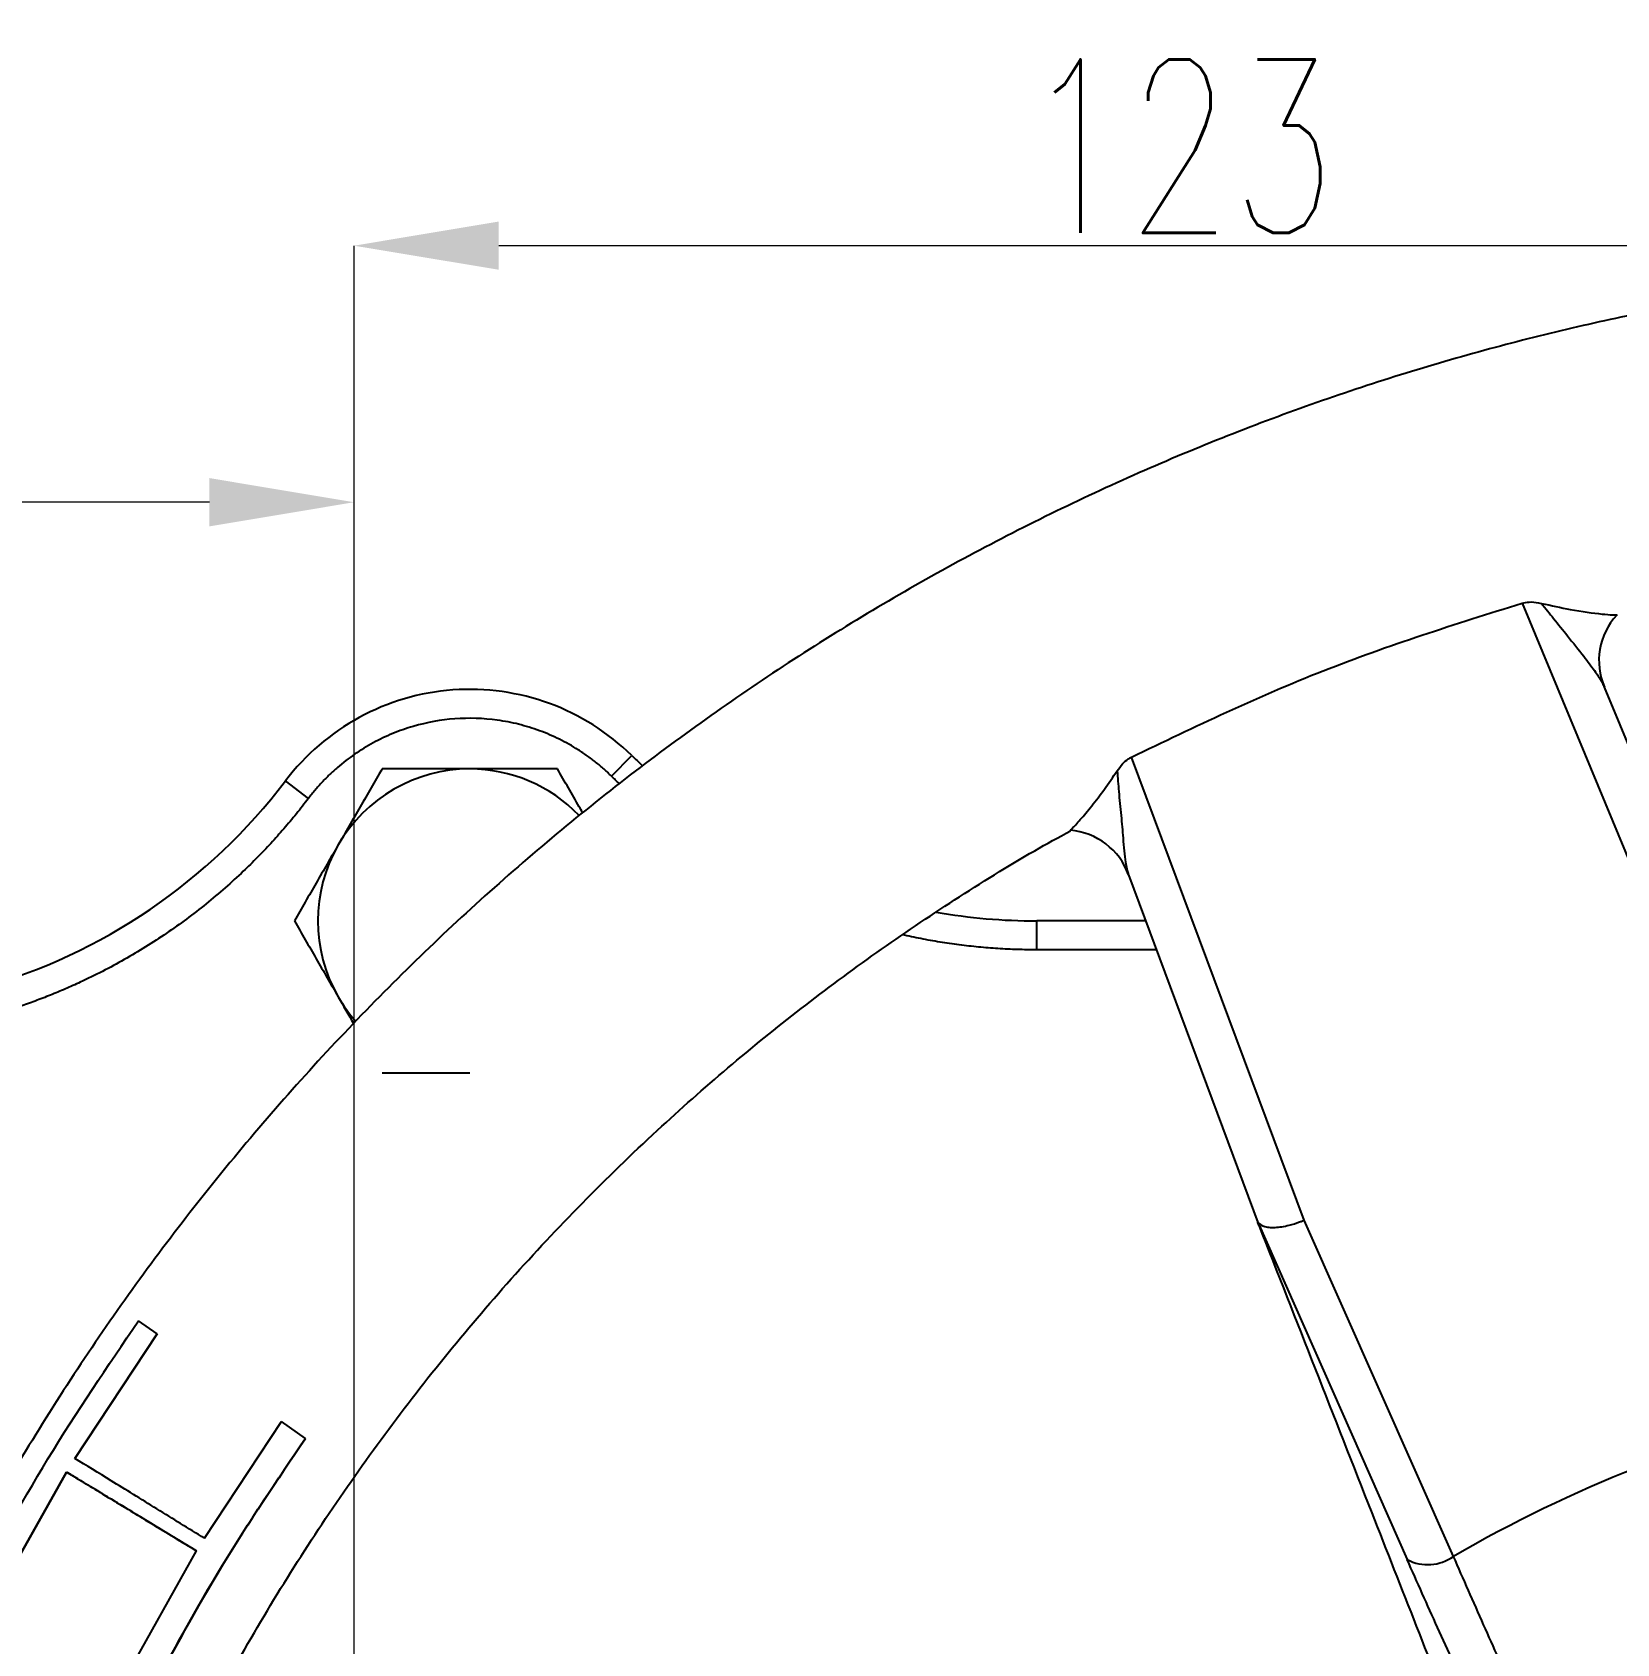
# Model space of a CAD drawing. Header units: millimetres. Extents: x 2003 to 4439, y 563 to 2285.
# Drawn here: x 2673.4 to 2782.9, y 982.2 to 1093.6 of the extents above; entities that cross this region are included whole.
import ezdxf

# ---------------------------------------------------------------- set-up
doc = ezdxf.new("R2010")
doc.units = ezdxf.units.MM
doc.layers.add('AM_5', color=3, linetype='Continuous', lineweight=25)
doc.styles.add('SLDTEXTSTYLE1', font='txt.shx', dxfattribs={"width": 0.7, "bigfont": 'gbcbig.shx'})
doc.dimstyles.new('SLDDIMSTYLE12$0', dxfattribs={"dimtxt": 12, "dimasz": 10, "dimexe": 0, "dimexo": 0.0625, "dimgap": 0.875, "dimtad": 1, "dimdec": 1, "dimlfac": 1.8, "dimrnd": 1e-09, "dimzin": 12, "dimdsep": 46, "dimtxsty": 'SLDTEXTSTYLE1', "dimcen": 0.09, "dimdle": 8.16, "dimclrd": 3, "dimclre": 3, "dimadec": 0, "dimazin": 3, "dimtfac": 1, "dimtdec": 1, "dimtofl": 0, "dimtmove": 0, "dimatfit": 3, "dimfxl": 0, "dimfrac": 2, "dimtolj": 1, "dimlwd": 5, "dimlwe": 5, "dimarcsym": 0})

# ---------------------------------------------------------------- blocks, each defined once
blk = doc.blocks.new('*D49')
at = {"layer": 'AM_5', "color": 3, "linetype": 'Continuous', "lineweight": 5, "transparency": 16777216}
for p, q in [((2695.62, 940.19), (2695.62, 1078.84)), ((2808.39, 1078.84), (2705.62, 1078.84))]:
    blk.add_line(p, q, dxfattribs=at)
at = {"layer": 'AM_5', "color": 3, "lineweight": 5, "transparency": 16777216}
blk.add_line((2818.39, 905.73), (2818.39, 1078.84), dxfattribs=at)
at = {"layer": 'AM_5', "color": 3, "transparency": 16777216}
for points in [[(2705.62, 1080.51), (2705.62, 1077.18), (2695.62, 1078.84)], [(2808.39, 1080.51), (2808.39, 1077.18), (2818.39, 1078.84)]]:
    blk.add_solid(points, dxfattribs=at)
at = {"layer": 'Defpoints', "color": 0, "transparency": 16777216}
for p in [(2695.62, 1078.84), (2695.62, 940.13), (2818.39, 905.66)]:
    blk.add_point(p, dxfattribs=at)
at = {"layer": 'AM_5', "color": 0, "transparency": 16777216, "insert": (2752.67, 1085.72), "char_height": 12, "attachment_point": 5, "style": 'SLDTEXTSTYLE1'}
blk.add_mtext('\\A1;123', dxfattribs=at)
blk = doc.blocks.new('*D52')
at = {"layer": 'AM_5', "color": 3, "linetype": 'Continuous', "lineweight": 5, "transparency": 16777216}
for p, q in [((2533.12, 882.74), (2533.12, 1061.11)), ((2685.62, 1061.11), (2543.12, 1061.11))]:
    blk.add_line(p, q, dxfattribs=at)
at = {"layer": 'AM_5', "color": 3, "lineweight": 5, "transparency": 16777216}
blk.add_line((2695.62, 939.44), (2695.62, 1061.11), dxfattribs=at)
at = {"layer": 'AM_5', "color": 3, "transparency": 16777216}
for points in [[(2543.12, 1062.78), (2543.12, 1059.44), (2533.12, 1061.11)], [(2685.62, 1062.78), (2685.62, 1059.44), (2695.62, 1061.11)]]:
    blk.add_solid(points, dxfattribs=at)
at = {"layer": 'Defpoints', "color": 0, "transparency": 16777216}
for p in [(2533.12, 1061.11), (2695.62, 939.37), (2533.12, 882.67)]:
    blk.add_point(p, dxfattribs=at)
at = {"layer": 'AM_5', "color": 0, "transparency": 16777216, "insert": (2605.6, 1067.99), "char_height": 12, "attachment_point": 5, "style": 'SLDTEXTSTYLE1'}
blk.add_mtext('\\A1;165', dxfattribs=at)

msp = doc.modelspace()

# ---------------------------------------------------------------- linework, layer by layer
at = {"color": 7, "linetype": 'Continuous', "lineweight": 25}
for p, q in [((2776.359, 1054.139), (2789.437, 1022.586)), ((2791.964, 1024.477), (2782.05, 1048.32)), ((2713.419, 1042.176), (2714.818, 1043.605)), ((2761.291, 1011.496), (2749.353, 1043.498)), ((2692.469, 1040.64), (2690.876, 1041.849)), ((2749.151, 1035.357), (2758.15, 1011.154)), ((2742.812, 1030.176), (2742.812, 1032.176)), ((2750.334, 1032.176), (2742.812, 1032.176)), ((2751.078, 1030.176), (2742.812, 1030.176)), ((2758.089, 1011.348), (2768.418, 988.028)), ((2771.614, 988.256), (2761.291, 1011.496)), ((2676.33, 995.023), (2682.016, 1003.639)), ((2682.016, 1003.637), (2676.33, 995.021)), ((2682.016, 1003.639), (2680.728, 1004.544)), ((2682.016, 1003.639), (2682.016, 1003.637)), ((2685.283, 989.51), (2690.612, 997.583)), ((2692.274, 996.409), (2690.612, 997.583)), ((2692.274, 996.409), (2692.274, 996.404)), ((2670.336, 984.461), (2675.754, 994.082)), ((2675.754, 994.079), (2670.336, 984.459)), ((2675.754, 994.079), (2675.754, 994.082)), ((2679.607, 979.498), (2684.743, 988.627))]:
    msp.add_line(p, q, dxfattribs=at)
for centre, radius, start, end in [((2786.339, 1050.164), 4.668, 137.52481, 203.27152), ((2703.621, 1032.176), 16, 45.58469, 142.80199), ((2703.621, 1032.176), 10.5, 90, 150), ((2703.621, 1032.176), 10.5, 43.96278, 90), ((2742.812, 1072.176), 40, 225.58469, 227.03917), ((2659.014, 1066.032), 40, 285.68477, 322.80199), ((2744.758, 1033.781), 4.668, 19.7383, 85.47923), ((2703.621, 1032.176), 10.5, 150, 210), ((2742.812, 1072.176), 40, 259.98103, 270), ((2703.621, 1032.176), 10.5, 210, 221.31181), ((2818.621, 907.232), 93.672, 102.88972, 120.12054), ((2769.83, 990.752), 3.068, 242.60529, 305.56074)]:
    msp.add_arc(centre, radius, start, end, dxfattribs=at)
for points, knots in [([(2818.188, 736.933), (2820.748, 736.958), (2824.328, 736.993), (2829.598, 737.272), (2834.062, 737.607), (2839.378, 738.173), (2844.947, 738.946), (2850.76, 739.956), (2856.732, 741.212), (2862.808, 742.723), (2868.946, 744.493), (2875.111, 746.527), (2881.274, 748.827), (2887.411, 751.392), (2893.499, 754.223), (2899.519, 757.316), (2905.452, 760.671), (2911.281, 764.283), (2916.991, 768.149), (2922.566, 772.263), (2927.993, 776.62), (2933.259, 781.214), (2938.35, 786.039), (2943.255, 791.086), (2947.962, 796.349), (2952.46, 801.819), (2956.738, 807.488), (2960.787, 813.345), (2964.597, 819.381), (2968.158, 825.587), (2971.463, 831.952), (2974.504, 838.464), (2977.273, 845.114), (2979.764, 851.888), (2981.969, 858.776), (2983.884, 865.765), (2985.502, 872.842), (2986.82, 879.996), (2987.833, 887.213), (2988.538, 894.48), (2988.93, 901.784), (2989.009, 909.112), (2988.772, 916.45), (2988.218, 923.785), (2987.346, 931.102), (2986.156, 938.39), (2984.648, 945.632), (2982.823, 952.817), (2980.682, 959.93), (2978.228, 966.957), (2975.463, 973.886), (2972.391, 980.702), (2969.014, 987.393), (2965.336, 993.945), (2961.362, 1000.345), (2957.097, 1006.58), (2952.546, 1012.638), (2947.714, 1018.506), (2942.607, 1024.173), (2937.23, 1029.625), (2931.784, 1034.673), (2926.31, 1039.325), (2920.852, 1043.595), (2915.227, 1047.637), (2909.446, 1051.445), (2903.518, 1055.013), (2897.456, 1058.335), (2891.27, 1061.406), (2884.973, 1064.219), (2878.58, 1066.771), (2872.105, 1069.057), (2865.567, 1071.073), (2858.992, 1072.816), (2852.419, 1074.281), (2845.925, 1075.462), (2839.636, 1076.359), (2834.112, 1076.943), (2829.229, 1077.31), (2824.405, 1077.55), (2818.431, 1077.667), (2812.914, 1077.557), (2807.645, 1077.285), (2803.18, 1076.948), (2797.864, 1076.383), (2792.295, 1075.609), (2786.482, 1074.599), (2780.511, 1073.343), (2774.435, 1071.833), (2768.297, 1070.062), (2762.131, 1068.028), (2755.968, 1065.728), (2749.831, 1063.163), (2743.743, 1060.333), (2737.723, 1057.239), (2731.791, 1053.884), (2725.962, 1050.272), (2720.252, 1046.407), (2714.676, 1042.292), (2709.249, 1037.935), (2703.983, 1033.341), (2698.892, 1028.516), (2693.987, 1023.469), (2689.28, 1018.206), (2684.782, 1012.736), (2680.504, 1007.068), (2676.455, 1001.21), (2672.646, 995.174), (2669.084, 988.968), (2665.779, 982.603), (2662.737, 976.091), (2659.975, 969.44), (2657.638, 963.158), (2656.359, 959.053), (2655.796, 957.244)], [0, 0, 0, 0, 0.01020738, 0.01427401, 0.02103699, 0.02805607, 0.03558666, 0.0434511, 0.05157826, 0.05991132, 0.06840986, 0.07704394, 0.08579098, 0.09463359, 0.10355821, 0.11255405, 0.12161242, 0.13072624, 0.1398897, 0.14909794, 0.15834689, 0.16763314, 0.17695375, 0.18630622, 0.19568842, 0.20509849, 0.21453484, 0.22399606, 0.23348097, 0.24298851, 0.25251779, 0.26206801, 0.27163852, 0.28122873, 0.29083816, 0.30046642, 0.31011319, 0.31977821, 0.32946132, 0.33916239, 0.34888138, 0.35861831, 0.36837328, 0.37814642, 0.38793798, 0.39774825, 0.40757761, 0.41742653, 0.42729557, 0.4371854, 0.4470968, 0.45703069, 0.46698816, 0.47697044, 0.48697902, 0.49701559, 0.50708218, 0.51718117, 0.52731537, 0.53748817, 0.54770366, 0.5569145, 0.56612256, 0.57532659, 0.5845258, 0.59371913, 0.60290519, 0.61208206, 0.62124705, 0.63039624, 0.63952364, 0.64861966, 0.65766788, 0.66663751, 0.67546331, 0.68397889, 0.69196332, 0.69760555, 0.70350123, 0.71121989, 0.72142727, 0.72549391, 0.73225688, 0.73927596, 0.74680655, 0.754671, 0.76279816, 0.77113122, 0.77962976, 0.78826384, 0.79701087, 0.80585349, 0.81477811, 0.82377394, 0.83283231, 0.84194614, 0.85110959, 0.86031783, 0.86956679, 0.87885303, 0.88817364, 0.89752611, 0.90690831, 0.91631839, 0.92575473, 0.93521596, 0.94470086, 0.95420841, 0.96373768, 0.97328791, 0.98285841, 0.99244862, 1, 1, 1, 1]), ([(2749.353, 1043.498), (2753.727, 1045.593), (2762.476, 1049.782), (2771.732, 1052.687), (2776.359, 1054.139)], [0, 0, 0, 0, 0.5000005, 1, 1, 1, 1]), ([(2776.359, 1054.139), (2776.521, 1054.171), (2776.914, 1054.249), (2777.362, 1054.191), (2777.627, 1054.134), (2777.696, 1054.119)], [0, 0, 0, 0, 0.341269, 0.8293072, 1, 1, 1, 1]), ([(2777.696, 1054.12), (2778.368, 1053.972), (2779.894, 1053.636), (2781.593, 1053.399), (2782.591, 1053.324), (2782.873, 1053.319), (2782.899, 1053.317), (2782.896, 1053.316), (2782.896, 1053.316)], [0, 0, 0, 0, 0.2966806, 0.6733316, 0.8397548, 0.9603625, 0.9947799, 1, 1, 1, 1]), ([(2777.696, 1054.119), (2777.978, 1053.77), (2778.591, 1053.01), (2779.579, 1051.772), (2780.414, 1050.733), (2781.015, 1049.947), (2781.352, 1049.488), (2781.652, 1049.05), (2781.906, 1048.647), (2782.006, 1048.419), (2782.05, 1048.32)], [0, 0, 0, 0, 0.1610867, 0.3498451, 0.5866141, 0.6799431, 0.7629076, 0.8357476, 0.9281628, 1, 1, 1, 1]), ([(2713.419, 1042.176), (2713.33, 1042.261), (2713.154, 1042.431), (2712.882, 1042.677), (2712.604, 1042.916), (2712.319, 1043.148), (2712.029, 1043.372), (2711.733, 1043.588), (2711.431, 1043.797), (2710.807, 1044.204), (2709.826, 1044.756), (2708.444, 1045.347), (2707.006, 1045.789), (2705.061, 1046.162), (2702.589, 1046.242), (2700.156, 1045.803), (2698.286, 1045.149), (2696.928, 1044.503), (2695.647, 1043.717), (2694.66, 1042.953), (2693.927, 1042.287), (2693.411, 1041.765), (2692.922, 1041.218), (2692.62, 1040.833), (2692.469, 1040.64)], [0, 0, 0, 0, 0.0154928, 0.0309543, 0.0463951, 0.061826, 0.0772576, 0.0927006, 0.1081655, 0.123663, 0.1868777, 0.2501145, 0.3133292, 0.376566, 0.5000052, 0.6234445, 0.6866592, 0.7498959, 0.8131107, 0.8763474, 0.9072991, 0.9381682, 0.9690401, 1, 1, 1, 1]), ([(2697.558, 1042.676), (2697.057, 1041.808), (2696.555, 1040.937), (2695.545, 1039.188), (2695.037, 1038.309), (2694.527, 1037.426)], [0, 0, 0, 0, 0.5, 0.5, 1, 1, 1, 1]), ([(2703.621, 1042.676), (2702.601, 1042.676), (2701.586, 1042.676), (2699.566, 1042.676), (2698.561, 1042.676), (2697.558, 1042.676)], [0, 0, 0, 0, 0.5, 0.5, 1, 1, 1, 1]), ([(2709.683, 1042.676), (2708.681, 1042.676), (2707.675, 1042.676), (2705.655, 1042.676), (2704.641, 1042.676), (2703.621, 1042.676)], [0, 0, 0, 0, 0.5, 0.5, 1, 1, 1, 1]), ([(2711.422, 1039.663), (2711.345, 1039.796), (2711.268, 1039.93), (2710.687, 1040.937), (2710.184, 1041.808), (2709.683, 1042.676)], [0.42388411, 0.42388411, 0.42388411, 0.42388411, 0.5, 0.5, 1, 1, 1, 1]), ([(2745.125, 1038.434), (2745.125, 1038.434), (2745.117, 1038.429), (2745.273, 1038.573), (2745.822, 1039.158), (2746.611, 1040.105), (2747.481, 1041.248), (2748.075, 1042.115), (2748.372, 1042.547)], [0, 0, 0, 0, 0.0052395, 0.1256641, 0.3267214, 0.5479449, 0.7742384, 1, 1, 1, 1]), ([(2748.372, 1042.547), (2748.487, 1042.708), (2748.692, 1042.996), (2749.048, 1043.325), (2749.279, 1043.456), (2749.353, 1043.498)], [0, 0, 0, 0, 0.4617935, 0.8273361, 1, 1, 1, 1]), ([(2748.372, 1042.547), (2748.406, 1042.068), (2748.479, 1041.019), (2748.647, 1039.447), (2748.785, 1037.783), (2748.903, 1036.295), (2749.079, 1035.631), (2749.151, 1035.357)], [0, 0, 0, 0, 0.1729775, 0.3788008, 0.583252, 0.8278203, 1, 1, 1, 1]), ([(2692.469, 1040.64), (2692.332, 1040.461), (2692.057, 1040.103), (2691.635, 1039.575), (2691.206, 1039.053), (2690.768, 1038.539), (2690.322, 1038.033), (2689.868, 1037.533), (2689.406, 1037.041), (2688.935, 1036.556), (2688.457, 1036.078), (2687.313, 1034.971), (2685.425, 1033.316), (2682.674, 1031.274), (2679.765, 1029.463), (2677.399, 1028.245), (2675.673, 1027.472), (2674.633, 1027.039), (2673.583, 1026.634), (2672.522, 1026.258), (2671.451, 1025.909), (2670.729, 1025.7), (2670.368, 1025.596)], [0, 0, 0, 0, 0.0248753, 0.0497253, 0.0745563, 0.0993748, 0.1241872, 0.1490001, 0.1738198, 0.1986528, 0.2235055, 0.2483843, 0.3741835, 0.5000023, 0.6258015, 0.7516204, 0.793064, 0.834449, 0.8758053, 0.9171627, 0.958551, 1, 1, 1, 1]), ([(2710.037, 803.341), (2709.076, 804.341), (2706.586, 806.934), (2702.805, 811.347), (2698.673, 816.549), (2694.773, 821.954), (2691.103, 827.541), (2687.677, 833.302), (2684.503, 839.226), (2681.589, 845.301), (2678.944, 851.516), (2676.576, 857.858), (2674.491, 864.316), (2672.696, 870.875), (2671.197, 877.523), (2669.998, 884.247), (2669.104, 891.033), (2668.518, 897.867), (2668.245, 904.734), (2668.286, 911.622), (2668.643, 918.515), (2669.318, 925.398), (2670.312, 932.259), (2671.623, 939.081), (2673.252, 945.85), (2675.198, 952.551), (2677.458, 959.171), (2680.03, 965.695), (2682.911, 972.107), (2686.097, 978.395), (2689.585, 984.544), (2693.37, 990.54), (2697.446, 996.369), (2701.809, 1002.018), (2706.453, 1007.473), (2711.372, 1012.723), (2716.381, 1017.579), (2721.436, 1022.051), (2726.495, 1026.148), (2731.721, 1030.025), (2737.115, 1033.656), (2741.591, 1036.453), (2744.316, 1037.95), (2745.142, 1038.404)], [0, 0, 0, 0, 0.0151775, 0.0393292, 0.0635604, 0.0878663, 0.1122429, 0.1366868, 0.161195, 0.1857649, 0.2103945, 0.2350819, 0.2598255, 0.2846241, 0.3094766, 0.3343824, 0.3593409, 0.3843518, 0.409415, 0.4345306, 0.4596989, 0.4849206, 0.5101965, 0.5355275, 0.5609152, 0.5863611, 0.6118672, 0.6374358, 0.6630699, 0.6887726, 0.714548, 0.7404006, 0.7663359, 0.7923603, 0.8184816, 0.8447092, 0.8710544, 0.8948026, 0.918543, 0.942272, 0.9659875, 0.9896862, 1, 1, 1, 1]), ([(2694.527, 1037.426), (2694.017, 1036.543), (2693.51, 1035.664), (2692.5, 1033.915), (2691.997, 1033.044), (2691.496, 1032.176)], [0, 0, 0, 0, 0.5, 0.5, 1, 1, 1, 1]), ([(2691.496, 1032.176), (2691.997, 1031.308), (2692.5, 1030.437), (2693.51, 1028.688), (2694.017, 1027.809), (2694.527, 1026.926)], [0, 0, 0, 0, 0.5, 0.5, 1, 1, 1, 1]), ([(2742.812, 1030.176), (2742.588, 1030.177), (2742.139, 1030.179), (2741.467, 1030.196), (2740.795, 1030.222), (2740.125, 1030.26), (2739.456, 1030.308), (2738.787, 1030.367), (2738.12, 1030.437), (2737.454, 1030.517), (2736.788, 1030.608), (2736.124, 1030.71), (2735.461, 1030.823), (2734.592, 1030.984), (2733.945, 1031.12), (2733.52, 1031.217)], [0, 0, 0, 0, 0.0206873, 0.04134839, 0.06198852, 0.08261298, 0.10322705, 0.12383605, 0.14444527, 0.16506001, 0.18568559, 0.20632729, 0.22699039, 0.24768016, 0.28782866, 0.28782866, 0.28782866, 0.28782866]), ([(2697.558, 1021.676), (2698.561, 1021.676), (2699.566, 1021.676), (2701.586, 1021.676), (2702.601, 1021.676), (2703.621, 1021.676)], [0, 0, 0, 0, 0.5, 0.5, 1, 1, 1, 1]), ([(2758.15, 1011.154), (2758.136, 1011.189), (2758.107, 1011.263), (2758.082, 1011.335), (2758.077, 1011.361), (2758.081, 1011.36), (2758.087, 1011.351), (2758.089, 1011.348)], [0, 0, 0, 0, 0.3325712, 0.6879646, 0.8313814, 0.949784, 1, 1, 1, 1]), ([(2758.089, 1011.348), (2758.202, 1011.242), (2758.377, 1011.078), (2758.841, 1010.992), (2759.4, 1010.977), (2760.142, 1011.093), (2760.807, 1011.302), (2761.153, 1011.438), (2761.255, 1011.481), (2761.291, 1011.496)], [0, 0, 0, 0, 0.2389954, 0.3678324, 0.4996781, 0.7489725, 0.9246805, 0.9739408, 1, 1, 1, 1]), ([(2758.15, 1011.154), (2760.751, 1004.535), (2765.396, 992.715), (2770.069, 980.823), (2772.126, 975.59)], [0, 0, 0, 0, 0.5600002, 1, 1, 1, 1]), ([(2668.946, 985.202), (2670.732, 988.498), (2674.334, 995.143), (2678.585, 1001.393), (2680.728, 1004.544)], [0, 0, 0, 0, 0.4959948, 1, 1, 1, 1]), ([(2681.4, 978.536), (2683.057, 981.6), (2686.379, 987.742), (2690.306, 993.516), (2692.274, 996.409)], [0, 0, 0, 0, 0.498853, 1, 1, 1, 1]), ([(2692.274, 996.404), (2690.31, 993.517), (2686.383, 987.743), (2683.061, 981.601), (2681.4, 978.53)], [0, 0, 0, 0, 0.4999997, 1, 1, 1, 1]), ([(2685.283, 989.51), (2684.184, 990.188), (2681.987, 991.543), (2678.785, 993.515), (2677.132, 994.531), (2676.33, 995.023)], [0, 0, 0, 0, 0.3399037, 0.6798075, 1, 1, 1, 1]), ([(2675.754, 994.082), (2676.613, 993.561), (2678.332, 992.521), (2681.566, 990.558), (2683.705, 989.258), (2684.743, 988.627)], [0, 0, 0, 0, 0.3398837, 0.6797674, 1, 1, 1, 1]), ([(2684.743, 988.623), (2683.815, 989.187), (2681.958, 990.316), (2679.043, 992.086), (2676.982, 993.336), (2676.006, 993.927), (2675.754, 994.079)], [0, 0, 0, 0, 0.2986442, 0.5972884, 0.8959326, 1, 1, 1, 1]), ([(2777.374, 968.534), (2776.583, 970.208), (2775.007, 973.543), (2772.712, 978.501), (2770.494, 983.365), (2769.11, 986.474), (2768.418, 988.028)], [0, 0, 0, 0, 0.2514799, 0.5012785, 0.7507527, 1, 1, 1, 1]), ([(2779.981, 969.778), (2779.29, 971.263), (2777.879, 974.295), (2775.775, 978.903), (2773.651, 983.62), (2772.302, 986.692), (2771.614, 988.256)], [0, 0, 0, 0, 0.2354209, 0.48057, 0.7354347, 1, 1, 1, 1])]:
    msp.add_open_spline(points, degree=3, knots=knots, dxfattribs=at)
for points in [[(2713.947, 1041.668), (2713.77, 1041.837), (2713.594, 1042.006), (2713.419, 1042.176)], [(2694.527, 1026.926), (2694.882, 1026.312), (2695.235, 1025.701), (2695.587, 1025.091)]]:
    msp.add_open_spline(points, degree=3, dxfattribs=at)

# ---------------------------------------------------------------- dimensions: what is measured, and where the dimension line sits
at = {"layer": 'AM_5'}
for base, p1, p2, text, picture, middle in [((2695.62, 1078.844), (2818.395, 905.664), (2695.62, 940.131), '123', '*D49', (2752.666, 1078.844)), ((2533.12, 1061.111), (2695.62, 939.373), (2533.12, 882.675), '165', '*D52', (2605.597, 1061.111))]:
    dim = msp.add_linear_dim(base=base, p1=p1, p2=p2, angle=360, text=text, dimstyle='SLDDIMSTYLE12$0', override={"dimlfac": 1}, dxfattribs=at)
    dim.commit()
    dim.dimension.update_dxf_attribs({"geometry": picture, "text_midpoint": middle, "dimtype": 160})

doc.saveas('drawing.dxf')
